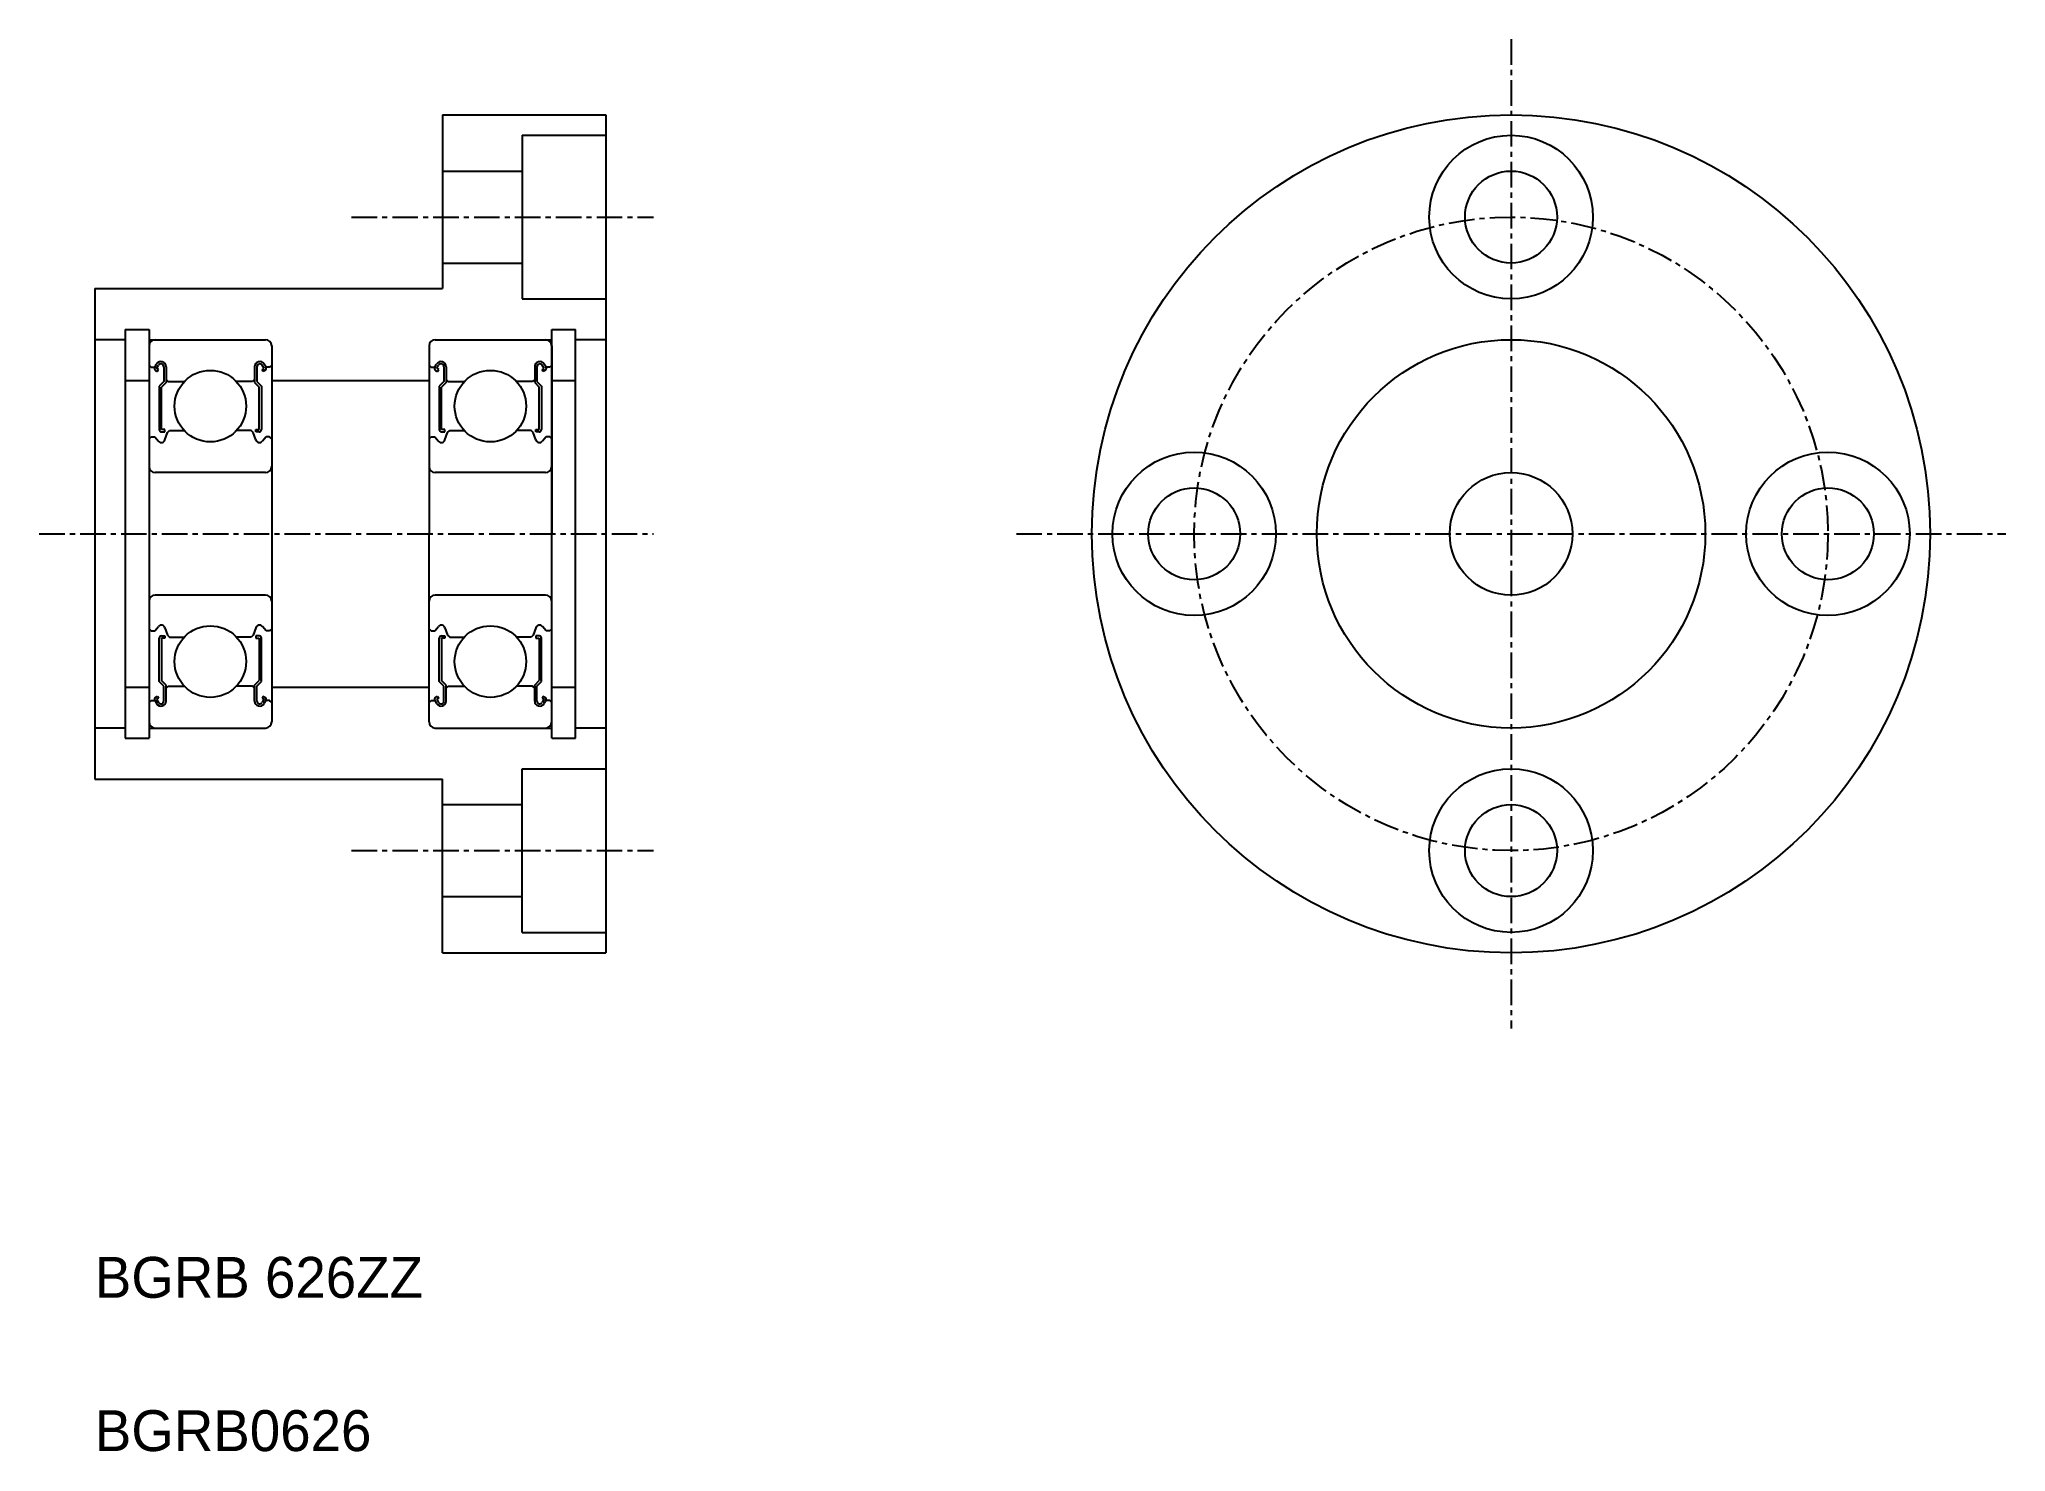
# Model space of a CAD drawing. Extents: x 109.9 to 206.1, y 84.9 to 154.
import ezdxf

# ---------------------------------------------------------------- set-up
doc = ezdxf.new("R2010")
doc.units = 0
doc.linetypes.add('CENTER', pattern=[2, 1.25, -0.25, 0.25, -0.25])
doc.layers.get('0').update_dxf_attribs({"linetype": 'CONTINUOUS'})
doc.layers.add('CENTER', color=1, linetype='CENTER')

msp = doc.modelspace()

# ---------------------------------------------------------------- linework, layer by layer
for p, q in [((129.621, 150.27), (137.621, 150.27)), ((129.621, 150.27), (129.621, 141.77)), ((131.621, 150.27), (131.621, 150.27)), ((133.621, 150.27), (133.621, 150.27)), ((137.621, 150.27), (137.621, 109.27)), ((133.521, 149.27), (133.521, 141.27)), ((133.521, 149.27), (137.621, 149.27)), ((129.621, 147.52), (133.521, 147.52)), ((129.621, 143.02), (133.521, 143.02)), ((112.621, 141.77), (112.621, 117.77)), ((112.621, 141.77), (129.621, 141.77)), ((133.521, 141.27), (137.621, 141.27)), ((114.111, 139.77), (114.111, 119.77)), ((114.111, 139.77), (115.271, 139.77)), ((115.271, 139.77), (115.271, 119.77)), ((134.971, 119.77), (134.971, 139.77)), ((134.971, 139.77), (136.131, 139.77)), ((136.131, 119.77), (136.131, 139.77)), ((114.111, 139.27), (112.621, 139.27)), ((115.271, 139.27), (120.971, 139.27)), ((121.271, 138.97), (121.271, 120.57)), ((128.971, 138.97), (128.971, 129.77)), ((129.271, 139.27), (134.971, 139.27)), ((134.971, 138.97), (134.971, 129.77)), ((137.621, 139.27), (136.131, 139.27)), ((115.271, 138.02), (115.371, 137.92)), ((115.371, 137.92), (115.549, 137.92)), ((115.549, 137.92), (115.64, 138.073)), ((115.59, 137.768), (115.686, 137.712)), ((115.645, 137.864), (115.736, 138.017)), ((115.742, 137.809), (115.645, 137.864)), ((115.686, 137.712), (115.742, 137.809)), ((115.994, 137.948), (115.994, 137.22)), ((116.105, 137.948), (116.105, 137.174)), ((120.438, 137.948), (120.438, 137.174)), ((120.549, 137.948), (120.549, 137.22)), ((120.801, 137.809), (120.897, 137.864)), ((120.857, 137.712), (120.801, 137.809)), ((120.897, 137.864), (120.807, 138.017)), ((120.953, 137.768), (120.857, 137.712)), ((120.994, 137.92), (120.903, 138.073)), ((121.171, 137.92), (120.994, 137.92)), ((121.271, 138.02), (121.171, 137.92)), ((128.971, 138.02), (129.071, 137.92)), ((129.071, 137.92), (129.249, 137.92)), ((129.249, 137.92), (129.34, 138.073)), ((129.29, 137.768), (129.386, 137.712)), ((129.345, 137.864), (129.436, 138.017)), ((129.442, 137.809), (129.345, 137.864)), ((129.386, 137.712), (129.442, 137.809)), ((129.694, 137.948), (129.694, 137.22)), ((129.805, 137.948), (129.805, 137.174)), ((134.138, 137.948), (134.138, 137.174)), ((134.249, 137.948), (134.249, 137.22)), ((134.501, 137.809), (134.597, 137.864)), ((134.557, 137.712), (134.501, 137.809)), ((134.597, 137.864), (134.507, 138.017)), ((134.653, 137.768), (134.557, 137.712)), ((134.694, 137.92), (134.603, 138.073)), ((134.871, 137.92), (134.694, 137.92)), ((134.971, 138.02), (134.871, 137.92)), ((114.111, 137.27), (115.271, 137.27)), ((115.994, 137.22), (115.771, 136.997)), ((115.771, 136.997), (115.771, 134.871)), ((116.105, 137.174), (115.882, 136.951)), ((115.882, 134.871), (115.882, 136.951)), ((116.105, 137.32), (116.205, 137.22)), ((116.205, 137.22), (116.998, 137.22)), ((120.338, 137.22), (119.545, 137.22)), ((120.438, 137.32), (120.338, 137.22)), ((120.438, 137.174), (120.66, 136.951)), ((120.549, 137.22), (120.771, 136.997)), ((120.66, 134.871), (120.66, 136.951)), ((120.771, 136.997), (120.771, 134.871)), ((121.271, 137.27), (128.971, 137.27)), ((129.694, 137.22), (129.471, 136.997)), ((129.471, 136.997), (129.471, 134.871)), ((129.805, 137.174), (129.582, 136.951)), ((129.582, 134.871), (129.582, 136.951)), ((129.805, 137.32), (129.905, 137.22)), ((129.905, 137.22), (130.698, 137.22)), ((134.038, 137.22), (133.245, 137.22)), ((134.138, 137.32), (134.038, 137.22)), ((134.138, 137.174), (134.36, 136.951)), ((134.249, 137.22), (134.471, 136.997)), ((134.36, 134.871), (134.36, 136.951)), ((134.471, 136.997), (134.471, 134.871)), ((134.971, 137.27), (136.131, 137.27)), ((116.049, 134.871), (115.882, 134.871)), ((115.882, 134.76), (116.049, 134.76)), ((116.049, 134.76), (116.049, 134.871)), ((116.049, 134.367), (116.18, 134.726)), ((116.18, 134.726), (116.28, 134.82)), ((116.28, 134.82), (116.998, 134.82)), ((120.263, 134.82), (119.545, 134.82)), ((120.363, 134.726), (120.263, 134.82)), ((120.494, 134.367), (120.363, 134.726)), ((120.494, 134.871), (120.66, 134.871)), ((120.494, 134.76), (120.494, 134.871)), ((120.66, 134.76), (120.494, 134.76)), ((129.749, 134.871), (129.582, 134.871)), ((129.582, 134.76), (129.749, 134.76)), ((129.749, 134.76), (129.749, 134.871)), ((129.749, 134.367), (129.88, 134.726)), ((129.88, 134.726), (129.98, 134.82)), ((129.98, 134.82), (130.698, 134.82)), ((133.963, 134.82), (133.245, 134.82)), ((134.063, 134.726), (133.963, 134.82)), ((134.194, 134.367), (134.063, 134.726)), ((134.194, 134.871), (134.36, 134.871)), ((134.194, 134.76), (134.194, 134.871)), ((134.36, 134.76), (134.194, 134.76)), ((115.271, 134.42), (115.371, 134.52)), ((115.371, 134.52), (115.549, 134.52)), ((115.549, 134.52), (115.728, 134.301)), ((120.994, 134.52), (120.815, 134.301)), ((121.171, 134.52), (120.994, 134.52)), ((121.271, 134.42), (121.171, 134.52)), ((128.971, 134.42), (129.071, 134.52)), ((129.071, 134.52), (129.249, 134.52)), ((129.249, 134.52), (129.428, 134.301)), ((134.694, 134.52), (134.515, 134.301)), ((134.871, 134.52), (134.694, 134.52)), ((134.971, 134.42), (134.871, 134.52)), ((120.971, 132.77), (115.571, 132.77)), ((134.671, 132.77), (129.271, 132.77)), ((128.971, 120.57), (128.971, 129.77)), ((134.971, 120.57), (134.971, 129.77)), ((120.971, 126.77), (115.571, 126.77)), ((134.671, 126.77), (129.271, 126.77)), ((115.271, 125.12), (115.371, 125.02)), ((115.549, 125.02), (115.728, 125.238)), ((116.049, 125.173), (116.18, 124.814)), ((120.494, 125.173), (120.363, 124.814)), ((120.994, 125.02), (120.815, 125.238)), ((121.271, 125.12), (121.171, 125.02)), ((128.971, 125.12), (129.071, 125.02)), ((129.249, 125.02), (129.428, 125.238)), ((129.749, 125.173), (129.88, 124.814)), ((134.194, 125.173), (134.063, 124.814)), ((134.694, 125.02), (134.515, 125.238)), ((134.971, 125.12), (134.871, 125.02)), ((115.371, 125.02), (115.549, 125.02)), ((115.771, 122.542), (115.771, 124.669)), ((115.882, 124.78), (116.049, 124.78)), ((115.882, 124.669), (115.882, 122.588)), ((116.049, 124.669), (115.882, 124.669)), ((116.049, 124.78), (116.049, 124.669)), ((116.18, 124.814), (116.28, 124.72)), ((116.28, 124.72), (116.998, 124.72)), ((120.263, 124.72), (119.545, 124.72)), ((120.363, 124.814), (120.263, 124.72)), ((120.66, 124.78), (120.494, 124.78)), ((120.494, 124.78), (120.494, 124.669)), ((120.494, 124.669), (120.66, 124.669)), ((120.66, 124.669), (120.66, 122.588)), ((120.771, 122.542), (120.771, 124.669)), ((121.171, 125.02), (120.994, 125.02)), ((129.071, 125.02), (129.249, 125.02)), ((129.471, 122.542), (129.471, 124.669)), ((129.582, 124.78), (129.749, 124.78)), ((129.582, 124.669), (129.582, 122.588)), ((129.749, 124.669), (129.582, 124.669)), ((129.749, 124.78), (129.749, 124.669)), ((129.88, 124.814), (129.98, 124.72)), ((129.98, 124.72), (130.698, 124.72)), ((133.963, 124.72), (133.245, 124.72)), ((134.063, 124.814), (133.963, 124.72)), ((134.36, 124.78), (134.194, 124.78)), ((134.194, 124.78), (134.194, 124.669)), ((134.194, 124.669), (134.36, 124.669)), ((134.36, 124.669), (134.36, 122.588)), ((134.471, 122.542), (134.471, 124.669)), ((134.871, 125.02), (134.694, 125.02)), ((114.111, 122.27), (115.271, 122.27)), ((115.994, 122.32), (115.771, 122.542)), ((116.105, 122.366), (115.882, 122.588)), ((115.994, 121.591), (115.994, 122.32)), ((116.105, 121.591), (116.105, 122.366)), ((116.105, 122.22), (116.205, 122.32)), ((116.205, 122.32), (116.998, 122.32)), ((120.338, 122.32), (119.545, 122.32)), ((120.438, 122.22), (120.338, 122.32)), ((120.438, 122.366), (120.66, 122.588)), ((120.438, 121.591), (120.438, 122.366)), ((120.549, 122.32), (120.771, 122.542)), ((120.549, 121.591), (120.549, 122.32)), ((121.271, 122.27), (128.971, 122.27)), ((129.694, 122.32), (129.471, 122.542)), ((129.805, 122.366), (129.582, 122.588)), ((129.694, 121.591), (129.694, 122.32)), ((129.805, 121.591), (129.805, 122.366)), ((129.805, 122.22), (129.905, 122.32)), ((129.905, 122.32), (130.698, 122.32)), ((134.038, 122.32), (133.245, 122.32)), ((134.138, 122.22), (134.038, 122.32)), ((134.138, 122.366), (134.36, 122.588)), ((134.138, 121.591), (134.138, 122.366)), ((134.249, 122.32), (134.471, 122.542)), ((134.249, 121.591), (134.249, 122.32)), ((134.971, 122.27), (136.131, 122.27)), ((115.271, 121.52), (115.371, 121.62)), ((115.371, 121.62), (115.549, 121.62)), ((115.549, 121.62), (115.64, 121.466)), ((115.59, 121.771), (115.686, 121.827)), ((115.742, 121.731), (115.645, 121.675)), ((115.645, 121.675), (115.736, 121.522)), ((115.686, 121.827), (115.742, 121.731)), ((120.857, 121.827), (120.801, 121.731)), ((120.801, 121.731), (120.897, 121.675)), ((120.897, 121.675), (120.807, 121.522)), ((120.953, 121.771), (120.857, 121.827)), ((120.994, 121.62), (120.903, 121.466)), ((121.171, 121.62), (120.994, 121.62)), ((121.271, 121.52), (121.171, 121.62)), ((128.971, 121.52), (129.071, 121.62)), ((129.071, 121.62), (129.249, 121.62)), ((129.249, 121.62), (129.34, 121.466)), ((129.29, 121.771), (129.386, 121.827)), ((129.442, 121.731), (129.345, 121.675)), ((129.345, 121.675), (129.436, 121.522)), ((129.386, 121.827), (129.442, 121.731)), ((134.557, 121.827), (134.501, 121.731)), ((134.501, 121.731), (134.597, 121.675)), ((134.597, 121.675), (134.507, 121.522)), ((134.653, 121.771), (134.557, 121.827)), ((134.694, 121.62), (134.603, 121.466)), ((134.871, 121.62), (134.694, 121.62)), ((134.971, 121.52), (134.871, 121.62)), ((114.111, 120.27), (112.621, 120.27)), ((115.271, 120.27), (120.971, 120.27)), ((129.271, 120.27), (134.971, 120.27)), ((137.621, 120.27), (136.131, 120.27)), ((114.111, 119.77), (115.271, 119.77)), ((134.971, 119.77), (136.131, 119.77)), ((112.621, 117.77), (129.621, 117.77)), ((129.621, 109.27), (129.621, 117.77)), ((133.521, 110.27), (133.521, 118.27)), ((133.521, 118.27), (137.621, 118.27)), ((129.621, 116.52), (133.521, 116.52)), ((129.621, 112.02), (133.521, 112.02)), ((133.521, 110.27), (137.621, 110.27)), ((129.621, 109.27), (137.621, 109.27))]:
    msp.add_line(p, q)
for centre, radius in [((181.899, 129.77), 20.5), ((181.899, 145.27), 4), ((181.899, 145.27), 2.25), ((181.899, 129.77), 9.5), ((118.271, 136.02), 1.75), ((131.971, 136.02), 1.75), ((166.399, 129.77), 4), ((197.399, 129.77), 4), ((181.899, 129.77), 3), ((166.399, 129.77), 2.25), ((197.399, 129.77), 2.25), ((118.271, 123.52), 1.75), ((131.971, 123.52), 1.75), ((181.899, 114.27), 4), ((181.899, 114.27), 2.25)]:
    msp.add_circle(centre, radius)
for centre, radius, start, end in [((115.571, 138.97), 0.3, 90, 180), ((120.971, 138.97), 0.3, 0, 90), ((129.271, 138.97), 0.3, 90, 180), ((134.671, 138.97), 0.3, 0, 90), ((115.645, 137.864), 0.111, 149.98707, 240.00905), ((115.856, 137.948), 0.249, 0, 150.00121), ((115.856, 137.948), 0.138, 0, 150.00256), ((120.687, 137.948), 0.249, 29.99879, 180), ((120.687, 137.948), 0.138, 29.99744, 180), ((120.897, 137.864), 0.111, 299.99095, 30.01293), ((129.345, 137.864), 0.111, 149.98707, 240.00905), ((129.556, 137.948), 0.249, 0, 150.00121), ((129.556, 137.948), 0.138, 0, 150.00256), ((134.387, 137.948), 0.249, 29.99879, 180), ((134.387, 137.948), 0.138, 29.99744, 180), ((134.597, 137.864), 0.111, 299.99095, 30.01293), ((115.882, 134.871), 0.111, 180.00005, 270.00003), ((120.66, 134.871), 0.111, 269.99997, 359.99995), ((129.582, 134.871), 0.111, 180.00005, 270.00003), ((134.36, 134.871), 0.111, 269.99997, 359.99995), ((115.871, 134.421), 0.186, 220.0002, 343.15268), ((120.672, 134.421), 0.186, 196.84732, 319.9998), ((129.571, 134.421), 0.186, 220.0002, 343.15268), ((134.372, 134.421), 0.186, 196.84732, 319.9998), ((115.571, 133.07), 0.3, 180, 270), ((120.971, 133.07), 0.3, 270, 0), ((129.271, 133.07), 0.3, 180, 270), ((134.671, 133.07), 0.3, 270, 0), ((115.571, 126.47), 0.3, 90, 180), ((120.971, 126.47), 0.3, 0, 90), ((129.271, 126.47), 0.3, 90, 180), ((134.671, 126.47), 0.3, 0, 90), ((115.871, 125.119), 0.186, 16.84732, 139.9998), ((120.672, 125.119), 0.186, 40.0002, 163.15268), ((129.571, 125.119), 0.186, 16.84732, 139.9998), ((134.372, 125.119), 0.186, 40.0002, 163.15268), ((115.882, 124.669), 0.111, 89.99997, 179.99995), ((120.66, 124.669), 0.111, 0.00005, 90.00003), ((129.582, 124.669), 0.111, 89.99997, 179.99995), ((134.36, 124.669), 0.111, 0.00005, 90.00003), ((115.645, 121.675), 0.111, 119.99095, 210.01293), ((115.856, 121.591), 0.249, 209.99879, 0), ((115.856, 121.591), 0.138, 209.99744, 0), ((120.687, 121.591), 0.249, 180, 330.00121), ((120.687, 121.591), 0.138, 180, 330.00256), ((120.897, 121.675), 0.111, 329.98707, 60.00905), ((129.345, 121.675), 0.111, 119.99095, 210.01293), ((129.556, 121.591), 0.249, 209.99879, 0), ((129.556, 121.591), 0.138, 209.99744, 0), ((134.387, 121.591), 0.249, 180, 330.00121), ((134.387, 121.591), 0.138, 180, 330.00256), ((134.597, 121.675), 0.111, 329.98707, 60.00905), ((115.571, 120.57), 0.3, 180, 270), ((120.971, 120.57), 0.3, 270, 0), ((129.271, 120.57), 0.3, 180, 270), ((134.671, 120.57), 0.3, 270, 0)]:
    msp.add_arc(centre, radius, start, end)
at = {"layer": 'CENTER', "color": 1, "linetype": 'CENTER'}
for p, q in [((181.899, 153.965), (181.899, 105.574)), ((125.174, 145.27), (139.952, 145.27)), ((109.905, 129.77), (139.952, 129.77)), ((157.703, 129.77), (206.095, 129.77)), ((125.174, 114.27), (139.952, 114.27))]:
    msp.add_line(p, q, dxfattribs=at)
msp.add_circle((181.899, 129.77), 15.5, dxfattribs=at)

# ---------------------------------------------------------------- texts
for s, p in [('BGRB 626ZZ', (112.622, 92.392)), ('BGRB0626', (112.622, 84.892))]:
    msp.add_text(s, height=2).set_placement(p)

doc.saveas('drawing.dxf')
